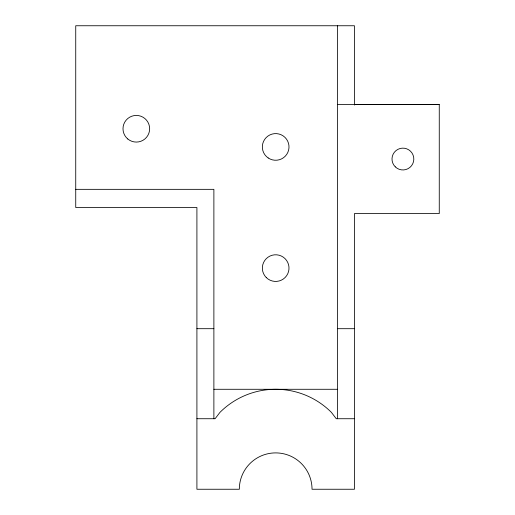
<?xml version="1.0" encoding="UTF-8"?>
<svg xmlns="http://www.w3.org/2000/svg" width="515" height="515" viewBox="0 0 515 515"><rect width="100%" height="100%" fill="white"/><g stroke="black" fill="none" stroke-linecap="round" stroke-linejoin="round"><path stroke-width="0.77" d="M337.48 104.513L439.263 104.564L439.263 213.571L354.442 213.571L354.442 489.25L312.032 489.25A36.353 36.353 0 0 0 275.68 452.897A36.353 36.353 0 0 0 239.321 489.25L196.91 489.25L196.91 207.513L75.737 207.513L75.737 25.75L354.442 25.75L354.442 105.066M75.737 189.34L213.88 189.34L213.88 418.727M196.91 328.692L213.88 328.692M337.48 328.692L354.442 328.692M213.88 389.282L337.48 389.282M196.91 418.727L215.09 418.727L219.982 412.348A78.763 78.763 0 0 1 331.37 412.348L336.263 418.727L354.442 418.727M354.442 104.513L439.263 104.564M337.48 25.75L337.48 418.727M395.295 166.854A10.905 10.905 0 0 0 413.481 161.736A10.905 10.905 0 0 0 399.955 148.545A10.905 10.905 0 0 0 395.295 166.854M266.261 277.54A13.332 13.332 0 0 0 288.555 271.54A13.332 13.332 0 0 0 272.21 255.234A13.332 13.332 0 0 0 266.261 277.54M268.206 157.97A13.332 13.332 0 0 0 288.973 147.876A13.332 13.332 0 0 0 269.847 134.936A13.332 13.332 0 0 0 268.206 157.97M127.791 138.992A13.332 13.332 0 0 0 149.459 131.016A13.332 13.332 0 0 0 131.718 116.242A13.332 13.332 0 0 0 127.791 138.992"/></g></svg>
